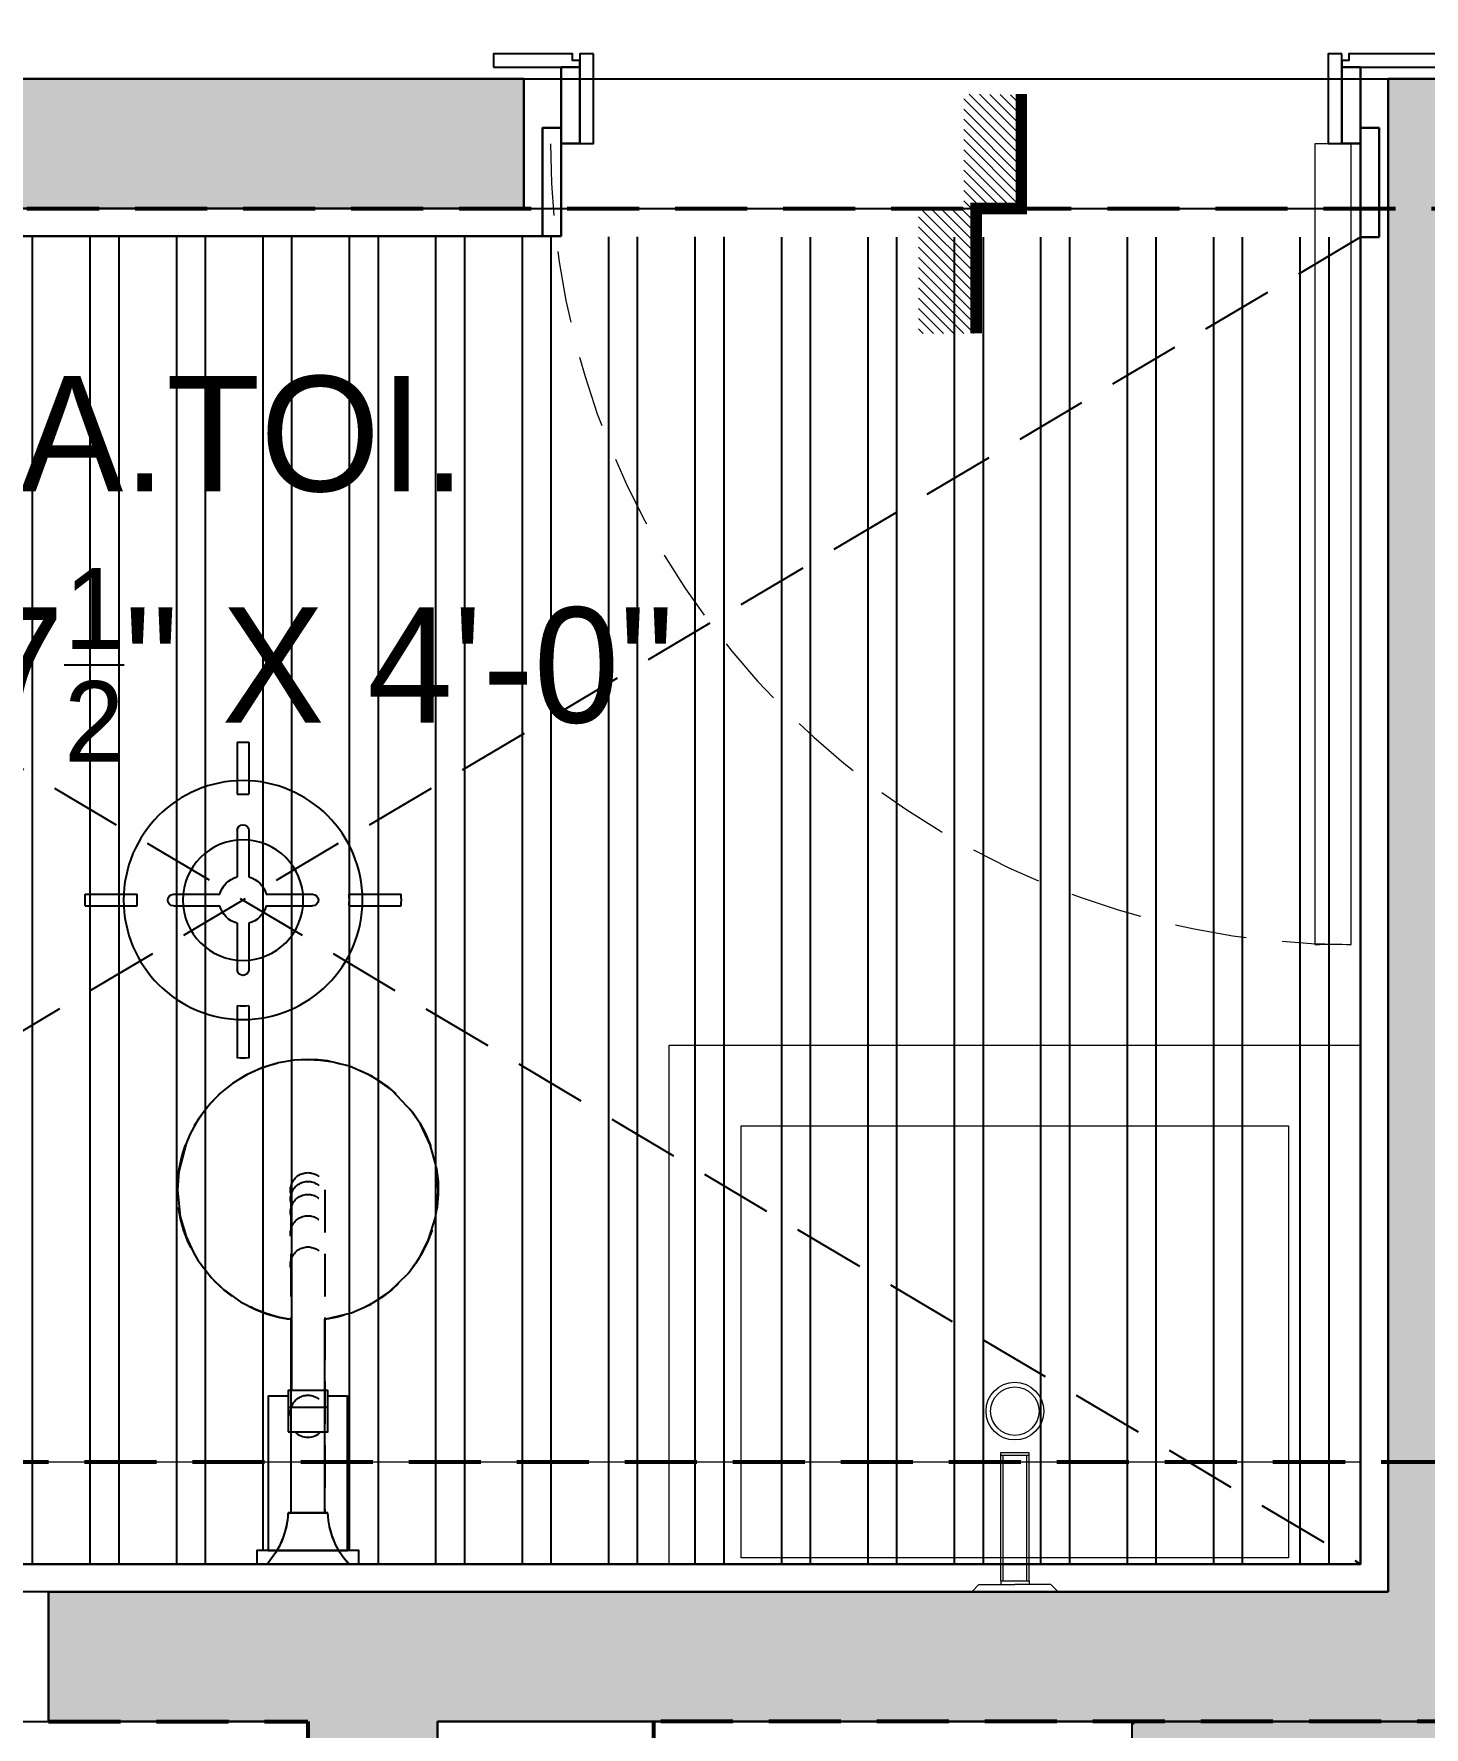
# Model space of a CAD drawing. Header units: inches. Extents: x 50354 to 53215, y -7830 to -6529.
# Drawn here: x 52321 to 52369.3, y -6835.8 to -6777 of the extents above; entities that cross this region are included whole.
import ezdxf

# ---------------------------------------------------------------- set-up
doc = ezdxf.new("R2010")
doc.units = ezdxf.units.IN
doc.header["$MEASUREMENT"] = 0
for name, pattern in [('DASHED', [0.75, 0.5, -0.25]), ('DASHED2', [0.375, 0.25, -0.125]), ('HIDDEN', [0.375, 0.25, -0.125]), ('XR_ID 1F_FUR$0$XR_1F FURN$0$HIDDEN', [0.375, 0.25, -0.125])]:
    doc.linetypes.add(name, pattern=pattern)
for name, color, linetype in [('A-ST-02 HATCH', 7, 'Continuous'), ('BEAM', 6, 'DASHED'), ('CEILING', 7, 'Continuous'), ('d-w', 250, 'Continuous'), ('ELETRICAL', 6, 'Continuous'), ('granite', 16, 'Continuous'), ('TEXT', 7, 'Continuous'), ('WINDOW', 5, 'Continuous'), ('XR_ID 1F_FUR$0$A-SANI-FIX', 134, 'Continuous')]:
    doc.layers.add(name, color=color, linetype=linetype)
for name, color, linetype, lineweight in [('door', 251, 'Continuous', 9), ('FLOORING', 213, 'Continuous', 15), ('FUR', 252, 'Continuous', 18), ('HATCH', 7, 'Continuous', 18), ('LVL.', 5, 'Continuous', 35), ('wall', 7, 'Continuous', 30)]:
    doc.layers.add(name, color=color, linetype=linetype, lineweight=lineweight)
doc.layers.add('FUNITURE', color=7, linetype='Continuous', lineweight=15, true_color=0x7d7673)
doc.styles.get("Standard").update_dxf_attribs({"font": 'ARLRDBD.TTF', "height": 3})

# ---------------------------------------------------------------- blocks, each defined once
blk = doc.blocks.new('XR_ID 1F_FUR$0$XR_1F FURN$0$A$C2113426E')
for p, q in [((269.1, 97.7), (286, 106.4)), ((286, 106.4), (305.4, 112.4)), ((305.4, 112.4), (316.3, 114.2)), ((316.3, 114.2), (329.7, 115)), ((329.7, 115), (351.8, 112.9)), ((351.8, 112.9), (369.6, 107.9)), ((369.6, 107.9), (387.6, 99.4)), ((256, 88.3), (269.1, 97.7)), ((387.6, 99.4), (398.3, 92.3)), ((398.3, 92.3), (417.9, 73.8)), ((239.6, 71.4), (256, 88.3)), ((229.1, 55.7), (239.6, 71.4)), ((417.9, 73.8), (429.6, 56.9)), ((221.4, 38.6), (229.1, 55.7)), ((429.6, 56.9), (438.7, 36.7)), ((215.7, 15), (221.4, 38.6)), ((438.7, 36.7), (443.4, 17.3)), ((443.4, 17.3), (444.4, 8.8)), ((444.4, 8.8), (444.7, 0)), ((444.1, -12), (441.8, -25.9)), ((444.7, 0), (444.1, -12)), ((216.2, -18.4), (215.7, -15)), ((217.4, -24.8), (216.2, -18.4)), ((220.3, -35.5), (217.4, -24.8)), ((441.8, -25.9), (437.3, -40.6)), ((224.5, -46.3), (220.3, -35.5)), ((437.3, -40.6), (430.9, -54.7)), ((231.2, -59.3), (224.5, -46.3)), ((242, -74.4), (231.2, -59.3)), ((430.9, -54.7), (423.6, -66.5)), ((252.4, -85.1), (242, -74.4)), ((423.6, -66.5), (414.7, -77.5)), ((267.9, -97), (252.4, -85.1)), ((403.3, -88.3), (391.6, -96.9)), ((414.7, -77.5), (403.3, -88.3)), ((274, -100.6), (267.9, -97)), ((288.7, -107.4), (274, -100.6)), ((378.5, -104.1), (370.8, -107.4)), ((391.6, -96.9), (378.5, -104.1)), ((306.4, -112.6), (288.7, -107.4)), ((329.7, -115), (306.4, -112.6)), ((346.1, -113.8), (329.7, -115)), ((370.8, -107.4), (346.1, -113.8))]:
    blk.add_line(p, q)
at = {"linetype": 'XR_ID 1F_FUR$0$XR_1F FURN$0$HIDDEN', "ltscale": 150}
for centre, radius, start, end in [((329.7, 0), 115, 187.4947, 172.5053), ((264.2, 0), 15.3, 258.5968, 101.4032), ((291.7, 0), 15.3, 258.5968, 101.4032), ((310.5, 0), 15.3, 258.5968, 101.4032), ((321.9, 0), 15.3, 258.5968, 101.4032), ((329.7, 0), 15.3, 258.5968, 101.4032)]:
    blk.add_arc(centre, radius, start, end, dxfattribs=at)
at = {"linetype": 'Continuous'}
blk.add_wipeout([(0, -45), (12, -45), (12, -35), (148, -35), (148, -17.5), (153, -17.5), (153, 17.5), (148, 17.5), (148, 35), (12, 35), (12, 45), (0, 45)], dxfattribs=at)
for p, q in [((0, -36), (0, 36)), ((0, 36), (2, 34.3)), ((2, 34.3), (5.6, 31.4)), ((5.6, 31.4), (9.8, 28.5)), ((9.8, 28.5), (16.7, 24.7)), ((16.7, 24.7), (24.8, 21.3)), ((24.8, 21.3), (33.1, 19)), ((33.1, 19), (38.3, 18.1)), ((38.3, 18.1), (45, 17.5)), ((45, 17.5), (45, 15)), ((45, 15), (215.7, 15)), ((10, -28.4), (2.6, -33.8)), ((15.6, -25.2), (10, -28.4)), ((20.9, -22.8), (15.6, -25.2)), ((25.5, -21.1), (20.9, -22.8)), ((33.4, -18.9), (25.5, -21.1)), ((41.3, -17.8), (33.4, -18.9)), ((45, -17.5), (41.3, -17.8)), ((215.7, -15), (45, -15)), ((45, -15), (45, -17.5)), ((2.6, -33.8), (0, -36))]:
    blk.add_line(p, q)
at = {"linetype": 'XR_ID 1F_FUR$0$XR_1F FURN$0$HIDDEN', "ltscale": 150}
for p, q in [((0, 36), (0, -36)), ((45, -17.5), (45, 17.5)), ((329.7, 15), (45, 15)), ((45, 15), (45, -15)), ((329.7, -15), (45, -15))]:
    blk.add_line(p, q, dxfattribs=at)
at = {"linetype": 'Continuous'}
blk.add_line((138, 17.5), (138, -16.9), dxfattribs=at)
for points in [[(0, 45), (12, 45), (12, -45), (0, -45)], [(116.4, -17.5), (116.4, 17.5), (153, 17.5), (153, -17.5)]]:
    blk.add_lwpolyline(points, close=True, dxfattribs=at)
blk.add_lwpolyline([(148, -17.5), (148, -35), (12, -35), (12, 35), (148, 35), (148, 17.5)], dxfattribs=at)
at = {"linetype": 'XR_ID 1F_FUR$0$XR_1F FURN$0$HIDDEN', "ltscale": 150}
for centre, radius, start, end in [((48, 88.7), 71.2, 227.6536, 267.6083), ((133.5, 0), 15.3, 258.5968, 101.4032), ((48, -88.7), 71.2, 92.3917, 132.3464)]:
    blk.add_arc(centre, radius, start, end, dxfattribs=at)
at = {"linetype": 'Continuous'}
blk.add_arc((126, 0), 14.6, 131.1373, 228.8627, dxfattribs=at)
blk = doc.blocks.new('A$C2115f274')
at = {"layer": 'XR_ID 1F_FUR$0$A-SANI-FIX', "lineweight": 30, "xscale": 0.0393700787, "yscale": 0.0393700787, "zscale": 0.0393700787, "rotation": 180}
blk.add_blockref('XR_ID 1F_FUR$0$XR_1F FURN$0$A$C2113426E', (0, 0), dxfattribs=at)
blk = doc.blocks.new('A$C429F5545')
at = {"layer": 'FLOORING', "ltscale": 20}
h = blk.add_hatch(dxfattribs=at)
h.set_pattern_fill('ANSI31', color=256)
h.set_pattern_definition([(45, (-31983.55618, 2830.83705), (-0.08838834765, 0.08838834765), [])])
h.paths.add_polyline_path([(2, 1.781), (0.014, 1.781), (0, 0.785), (1.986, 0.785), (1.986, 1)])
h.paths.add_polyline_path([(4.153, 1), (1.986, 1), (1.986, 0), (4.153, 0)])
at = {"layer": 'FLOORING', "ltscale": 20, "const_width": 0.2}
blk.add_lwpolyline([(0, 1.785), (1.986, 1.785), (1.986, 1), (4.153, 1)], dxfattribs=at)
blk = doc.blocks.new('A$Ccdb0d0b3')
at = {"layer": 'XR_ID 1F_FUR$0$A-SANI-FIX', "lineweight": 0}
for p, q in [((16.17, 11.004), (15.92, 10.754)), ((16.17, 8.004), (16.17, 11.004)), ((11.43, 9), (11.43, 10)), ((15.79, 10), (15.92, 10)), ((15.79, 9.92), (11.43, 9.92)), ((11.43, 9.08), (15.79, 9.08)), ((15.79, 9.008), (15.92, 9.008)), ((16.17, 8.004), (15.92, 8.254))]:
    blk.add_line(p, q, dxfattribs=at)
for points in [[(15, 19), (15, 0), (0, 0), (0, 19)], [(11.35, 10), (11.35, 9), (15.79, 9), (15.79, 10)]]:
    blk.add_lwpolyline(points, close=True, dxfattribs=at)
for points in [[(16.17, 11.004), (15.92, 10.754), (15.92, 9.504)], [(16.17, 8.004), (15.92, 8.254), (15.92, 9.504)]]:
    blk.add_lwpolyline(points, dxfattribs=at)
for radius in [1, 0.84]:
    blk.add_circle((9.904, 9.5), radius, dxfattribs=at)
blk = doc.blocks.new('A$C02583b53')
at = {"layer": 'door', "color": 252}
blk.add_lwpolyline([(0, 0), (0, -1.256), (27.79, -1.258, -0.011806), (27.79, 0)], format="xyb", close=True, dxfattribs=at)
at = {"layer": 'FUNITURE', "linetype": 'HIDDEN', "ltscale": 10}
blk.add_arc((0, 0), 27.79, 270, 0, dxfattribs=at)
blk = doc.blocks.new('A$C5F573D35')
at = {"color": 1}
for p, q in [((-0.201, 5.483), (-0.201, 3.672)), ((0.201, 5.483), (0.201, 3.672)), ((-0.201, 2.413), (-0.201, 0.802)), ((0.201, 2.413), (0.201, 0.802)), ((-3.672, 0.201), (-5.483, 0.201)), ((-0.802, 0.201), (-2.413, 0.201)), ((2.413, 0.201), (0.802, 0.201)), ((5.483, 0.201), (3.672, 0.201)), ((-3.672, -0.201), (-5.483, -0.201)), ((-0.802, -0.201), (-2.413, -0.201)), ((2.413, -0.201), (0.802, -0.201)), ((5.483, -0.201), (3.672, -0.201)), ((-0.201, -0.802), (-0.201, -2.413)), ((0.201, -0.802), (0.201, -2.413)), ((-0.201, -3.672), (-0.201, -5.483)), ((0.201, -3.672), (0.201, -5.483))]:
    blk.add_line(p, q, dxfattribs=at)
for radius in [4.146, 2.092]:
    blk.add_circle((0, 0), radius, dxfattribs=at)
for centre, radius, start, end in [((0, 0), 5.483, 87.90335, 92.09665), ((0, 0), 3.678, 86.87322, 93.12678), ((0, 2.413), 0.201, 360, 180), ((0, 0), 0.827, 104.03641, 165.96359), ((0, 0), 0.827, 14.03641, 75.96359), ((0, 0), 5.483, 177.90335, 182.09665), ((0, 0), 3.678, 176.87322, 183.12678), ((-2.413, 0), 0.201, 90, 270), ((2.413, 0), 0.201, 270, 90), ((0, 0), 3.678, 356.87322, 3.12678), ((0, 0), 5.483, 357.90335, 2.09665), ((0, 0), 0.827, 194.03641, 255.96359), ((0, 0), 0.827, 284.03641, 345.96359), ((0, -2.413), 0.201, 180, 0), ((0, 0), 3.678, 266.87322, 273.12678), ((0, 0), 5.483, 267.90335, 272.09665)]:
    blk.add_arc(centre, radius, start, end, dxfattribs=at)

msp = doc.modelspace()

# ---------------------------------------------------------------- hatches: boundary and pattern name
at = {"layer": 'A-ST-02 HATCH', "ltscale": 5, "transparency": 33554534}
h = msp.add_hatch(color=256, dxfattribs=at)
h.dxf.hatch_style = 1
h.paths.add_polyline_path([(52413.05591, -6622.55013), (52467.05591, -6622.55013), (52467.05591, -6646.55013), (52471.55591, -6646.55013), (52471.55591, -6618.05013), (52350.05591, -6618.05013), (52350.05591, -6646.55013), (52354.55591, -6646.55013), (52354.55591, -6622.55013), (52408.55591, -6622.55013), (52408.55591, -6783.05013), (52413.05591, -6783.05013)])
h.paths.add_polyline_path([(52616.05591, -6939.55013), (52611.55591, -6939.55013), (52611.55591, -7070.05013), (52461.55591, -7070.05013), (52461.55591, -7079.05013), (52616.05591, -7079.05013)])
h.paths.add_polyline_path([(52419.55591, -6939.55013), (52415.05591, -6939.55013), (52415.05591, -7079.05013), (52419.55591, -7079.05013)])
h.paths.add_polyline_path([(52415.05591, -6992.05013), (52391.05591, -6992.05013), (52391.05591, -6996.55013), (52415.05591, -6996.55013)])
h.paths.add_polyline_path([(52415.05591, -7074.55013), (52391.05591, -7074.55013), (52391.05591, -7079.05013), (52415.05591, -7079.05013)])
h.paths.add_polyline_path([(52335.05591, -6917.55013), (52330.55591, -6917.55013), (52330.55591, -6944.05013), (52385.05591, -6944.05013), (52385.05591, -6939.55013), (52335.05591, -6939.55013)])
h.paths.add_polyline_path([(52496.05591, -6835.55013), (52537.55591, -6835.55013), (52537.55591, -6819.05013), (52533.05591, -6819.05013), (52533.05591, -6831.05013), (52453.55591, -6831.05013), (52453.55591, -6813.05013), (52449.05591, -6813.05013), (52449.05591, -6835.55013), (52491.55591, -6835.55013), (52491.55591, -6944.05013), (52496.05591, -6944.05013)])
h.paths.add_polyline_path([(52372.55591, -6778.55013), (52368.05591, -6778.55013), (52368.05591, -6831.05013), (52321.55591, -6831.05013), (52321.55591, -6835.55013), (52330.55591, -6835.55013), (52330.55591, -6859.95013), (52335.05591, -6859.95013), (52335.05591, -6835.55013), (52372.55591, -6835.55013)])
h.paths.add_polyline_path([(52338.05591, -6778.55013), (52288.55591, -6778.55013), (52288.55591, -6642.05013), (52284.05591, -6642.05013), (52284.05591, -6778.55013), (52234.55591, -6778.55013), (52234.55591, -6783.05013), (52284.05591, -6783.05013), (52284.05591, -6831.05013), (52275.05591, -6831.05013), (52275.05591, -6835.55013), (52297.55591, -6835.55013), (52297.55591, -6831.05013), (52288.55591, -6831.05013), (52288.55591, -6783.05013), (52338.05591, -6783.05013)])
h.paths.add_polyline_path([(52537.55591, -6642.05013), (52533.05591, -6642.05013), (52533.05591, -6778.55013), (52449.05591, -6778.55013), (52449.05591, -6783.05013), (52533.05591, -6783.05013), (52533.05591, -6795.05013), (52537.55591, -6795.05013), (52537.55591, -6783.05013)])
at = {"layer": 'A-ST-02 HATCH', "ltscale": 5, "true_color": 0x636466, "transparency": 33554687}
h = msp.add_hatch(dxfattribs=at)
h.set_pattern_fill('ANSI32', color=251, scale=8, angle=45)
h.paths.add_polyline_path([(52289.51591, -6784.01013), (52289.51591, -6819.59013), (52308.26591, -6819.59013), (52308.26591, -6830.09013), (52367.09591, -6830.09013), (52367.09591, -6784.05013)])
h.paths.add_polyline_path([(52532.13591, -6783.97013), (52532.13591, -6822.55013), (52503.55591, -6822.55013), (52503.55591, -6830.05013), (52454.55591, -6830.05013), (52454.55591, -6783.97013)])
at = {"layer": 'HATCH', "lineweight": 30, "true_color": 0xece7da}
h = msp.add_hatch(color=254, dxfattribs=at)
h.dxf.hatch_style = 1
h.paths.add_polyline_path([(52430.88591, -6865.05013), (52430.88591, -6835.55013), (52359.15591, -6835.55013), (52359.15591, -6936.55013), (52462.88591, -6936.55013), (52462.88591, -6865.05013)])

# ---------------------------------------------------------------- linework, layer by layer
at = {"layer": 'BEAM', "color": 240, "lineweight": 53, "ltscale": 5, "true_color": 0xed1f24}
msp.add_lwpolyline([(52342.55591, -6936.55013), (52491.55591, -6936.55013), (52491.55591, -6835.55013), (52342.55591, -6835.55013)], close=True, dxfattribs=at)
at = {"layer": 'CEILING', "ltscale": 5}
for points in [[(52336.99591, -6778.15019), (52339.99591, -6778.15023), (52339.99591, -6777.91518), (52339.74591, -6777.91518), (52339.74592, -6777.68023), (52336.99591, -6777.68013)], [(52340.46591, -6777.68023), (52339.99591, -6777.68023), (52339.99591, -6780.80013), (52340.46591, -6780.80013)], [(52366.44092, -6777.68023), (52365.97092, -6777.68023), (52365.97092, -6780.80013), (52366.44092, -6780.80013)]]:
    msp.add_lwpolyline(points, close=True, dxfattribs=at)
for points in [[(52366.44091, -6778.15013), (52373.60591, -6778.15023), (52373.60591, -6777.91518), (52373.35591, -6777.91518), (52373.35592, -6777.68023), (52366.69092, -6777.68013), (52366.69091, -6777.91508), (52366.44091, -6777.91508), (52366.44091, -6778.15002)], [(52338.05591, -6778.55013), (52408.55591, -6778.55013)]]:
    msp.add_lwpolyline(points, dxfattribs=at)
at = {"layer": 'CEILING'}
msp.add_lwpolyline([(52359.15591, -6835.55013), (52359.15591, -6936.55013), (52462.88591, -6936.55013), (52462.88591, -6865.05013), (52430.88591, -6865.05013), (52430.88591, -6835.55013)], close=True, dxfattribs=at)
at = {"layer": 'd-w', "lineweight": -3, "ltscale": 20}
msp.add_line((52338.05591, -6783.05013), (52367.09091, -6783.05013), dxfattribs=at)
at = {"layer": 'ELETRICAL', "color": 7, "linetype": 'DASHED2', "ltscale": 10, "true_color": 0xffffff}
msp.add_line((52430.88591, -6936.55013), (52359.15591, -6835.55013), dxfattribs=at)
at = {"layer": 'FUNITURE', "ltscale": 20}
msp.add_lwpolyline([(52372.95591, -6778.15013), (52366.76591, -6778.15013)], dxfattribs=at)
at = {"layer": 'FUR', "ltscale": 20}
msp.add_lwpolyline([(52343.09591, -6812.09013), (52367.09591, -6812.09013), (52367.09591, -6830.09013), (52343.09591, -6830.09013)], close=True, dxfattribs=at)
at = {"layer": 'granite', "lineweight": 30}
for points in [[(52339.99591, -6780.80013), (52339.34591, -6780.80013), (52339.34591, -6778.15013), (52339.99591, -6778.15013)], [(52366.44091, -6780.80013), (52367.09091, -6780.80013), (52367.09091, -6778.15013), (52366.44091, -6778.15013)], [(52338.69591, -6784.01013), (52339.34591, -6784.01013), (52339.34591, -6780.25197), (52338.69591, -6780.25197)], [(52367.74091, -6784.05013), (52367.09091, -6784.05013), (52367.09091, -6780.25197), (52367.74091, -6780.25197)]]:
    msp.add_lwpolyline(points, close=True, dxfattribs=at)
at = {"layer": 'wall', "ltscale": 20}
for p, q in [((52338.05591, -6778.55013), (52288.55591, -6778.55013)), ((52338.05591, -6778.55013), (52338.05591, -6783.05013)), ((52368.05591, -6778.55013), (52368.05591, -6831.05013)), ((52372.55591, -6778.55013), (52368.05591, -6778.55013)), ((52338.05591, -6783.05013), (52288.55591, -6783.05013)), ((52321.55591, -6835.55013), (52321.55591, -6831.05013)), ((52368.05591, -6831.05013), (52321.55591, -6831.05013)), ((52330.55591, -6835.55013), (52321.55591, -6835.55013)), ((52330.55591, -6835.55013), (52330.55591, -6859.95013)), ((52372.55591, -6835.55013), (52335.05591, -6835.55013)), ((52335.05591, -6835.55013), (52335.05591, -6859.95013))]:
    msp.add_line(p, q, dxfattribs=at)
at = {"layer": 'WINDOW'}
msp.add_lwpolyline([(52321.55591, -6831.05013), (52297.55591, -6831.05013), (52297.55591, -6835.55013), (52321.55591, -6835.55013)], close=True, dxfattribs=at)

# ---------------------------------------------------------------- block references
at = {"ltscale": 20, "rotation": 270}
msp.add_blockref('A$Ccdb0d0b3', (52345.59591, -6814.88013), dxfattribs=at)
at = {"layer": 'FUNITURE', "ltscale": 20, "rotation": 270}
msp.add_blockref('A$C02583b53', (52366.76591, -6780.80055), dxfattribs=at)
at = {"layer": 'LVL.', "ltscale": 20, "xscale": 2, "yscale": 2, "zscale": 2, "rotation": 270}
msp.add_blockref('A$C429F5545', (52351.75174, -6779.07776), dxfattribs=at)

# ---------------------------------------------------------------- texts
at = {"layer": 'TEXT', "ltscale": 20, "insert": (52328.30591, -6795.55742), "char_height": 4, "attachment_point": 5}
msp.add_mtext_dynamic_manual_height_columns('\\A1;A.TOI. \\P6\'-7{\\H0.7x;\\S1/2;}" X 4\'-0"', width=32.5392622, gutter_width=1.15, heights=[0], dxfattribs=at)

# ---------------------------------------------------------------- next in the draw order: block references
at = {"layer": 'FUNITURE', "ltscale": 20, "xscale": -1, "rotation": 90}
msp.add_blockref('A$C2115f274', (52330.55591, -6830.09013), dxfattribs=at)

# ---------------------------------------------------------------- next in the draw order: linework, layer by layer
at = {"layer": 'BEAM', "color": 240, "lineweight": 53, "ltscale": 5, "true_color": 0xed1f24}
msp.add_lwpolyline([(52265.30591, -6835.55013), (52330.55591, -6835.55013), (52330.55591, -6944.05013), (52415.05591, -6944.05013), (52415.05591, -7079.05013), (52616.05591, -7079.05013), (52616.05591, -6936.55013), (52496.05591, -6936.55013), (52496.05591, -6835.55013), (52537.55591, -6835.55013), (52537.55591, -6642.05013), (52415.30591, -6642.05013), (52415.30591, -6618.05013), (52406.30591, -6618.05013), (52406.30591, -6642.05013), (52281.80591, -6642.05013), (52281.80591, -6826.55013), (52265.30591, -6826.55013)], dxfattribs=at)
msp.add_lwpolyline([(52449.05591, -6783.05013), (52449.05591, -6826.55013), (52290.80591, -6826.55013), (52290.80591, -6783.05013)], close=True, dxfattribs=at)
at = {"layer": 'ELETRICAL', "color": 7, "linetype": 'DASHED2', "ltscale": 10}
for points in [[(52289.51591, -6784.01013), (52367.09591, -6830.09013)], [(52367.09091, -6784.05013), (52307.15965, -6819.59013)]]:
    msp.add_lwpolyline(points, dxfattribs=at)
at = {"layer": 'FUNITURE', "ltscale": 20}
msp.add_lwpolyline([(52338.05591, -6783.05013), (52288.55591, -6783.05013), (52288.55591, -6820.55013), (52307.30591, -6820.55013), (52307.30591, -6831.05013), (52368.05591, -6831.05013), (52368.05591, -6783.05013)], dxfattribs=at)
at = {"layer": 'FUNITURE', "ltscale": 5}
msp.add_lwpolyline([(52290.80591, -6783.05013), (52367.09591, -6783.05013), (52367.09591, -6826.55013), (52290.80591, -6826.55013)], close=True, dxfattribs=at)
at = {"layer": 'wall', "color": 3}
msp.add_lwpolyline([(52338.69591, -6784.01013), (52289.51591, -6784.01013), (52289.51591, -6819.59013), (52308.26591, -6819.59013), (52308.26591, -6830.09013), (52367.09591, -6830.09013), (52367.09591, -6784.05013)], dxfattribs=at)

# ---------------------------------------------------------------- next in the draw order: block references
at = {"layer": 'ELETRICAL', "ltscale": 8, "xscale": -1}
msp.add_blockref('A$C5F573D35', (52328.30591, -6807.05013), dxfattribs=at)

doc.saveas('drawing.dxf')
